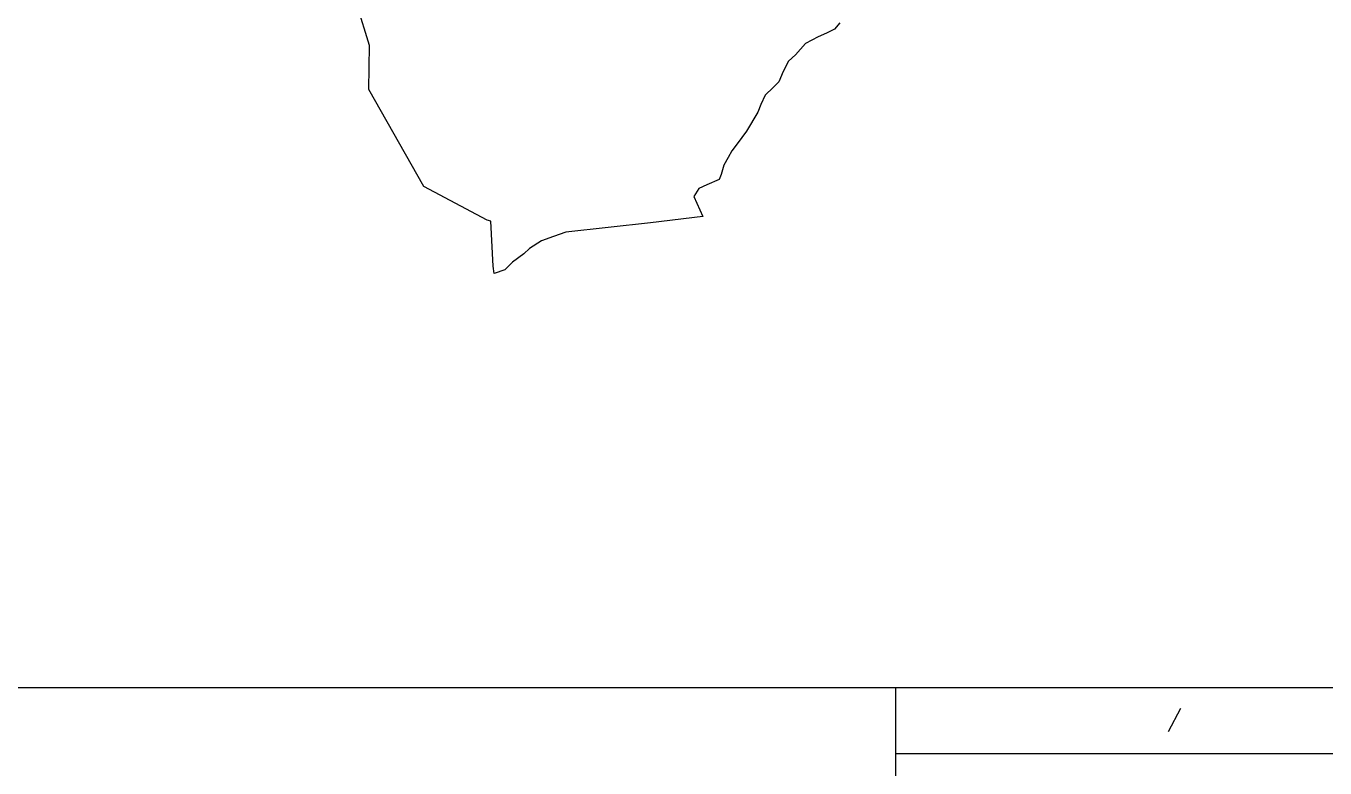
# Model space of a CAD drawing. Header units: inches. Extents: x 149135 to 154865, y 177681 to 182791.
# Drawn here: x 150635 to 152134, y 181078 to 181935 of the extents above; entities that cross this region are included whole.
import ezdxf

# ---------------------------------------------------------------- set-up
doc = ezdxf.new("R2010")
doc.units = ezdxf.units.IN
doc.header["$MEASUREMENT"] = 0
doc.layers.get('0').update_dxf_attribs({"linetype": 'CONTINUOUS'})
doc.layers.add('BORDER-B', color=3, linetype='CONTINUOUS')

msp = doc.modelspace()

# ---------------------------------------------------------------- linework, layer by layer
at = {"ltscale": 0.35}
for p, q in [((154061.6, 181170.8), (149135.1, 181170.8)), ((151638.1, 181170.8), (151638.1, 178594.2)), ((151967.1, 181147), (151953.1, 181119.9)), ((154061.6, 181094.8), (151638.1, 181094.8))]:
    msp.add_line(p, q, dxfattribs=at)
at = {"layer": 'BORDER-B'}
msp.add_lwpolyline([(151574.1, 181938.4), (151568, 181930.8), (151558.8, 181926.4), (151548.9, 181922.2), (151534.3, 181914.3), (151522.8, 181901.2), (151514.9, 181893.9), (151508.5, 181882.1), (151503.8, 181870.1), (151497.1, 181863.7), (151487.8, 181854.8), (151482.7, 181844), (151479.2, 181835.1), (151466.2, 181813.4), (151455.4, 181798.5), (151449.3, 181790.5), (151445, 181783), (151440.2, 181774.1), (151437, 181763.3), (151434.8, 181757.6), (151420.5, 181751.2), (151411.3, 181747.1), (151405.5, 181737.8), (151416, 181714.9), (151355.3, 181707.3), (151257.6, 181696.5), (151243.6, 181691.7), (151229.6, 181686.6), (151215.9, 181677.7), (151209.2, 181671.7), (151196.1, 181662.1), (151187.5, 181653.2), (151174.9, 181648.8), (151174, 181657.4), (151171.1, 181709.5), (151167, 181710.5), (151093.8, 181749.3), (151030.4, 181861.3), (151031, 181912.1), (151017, 181958.2)], dxfattribs=at)

doc.saveas('drawing.dxf')
